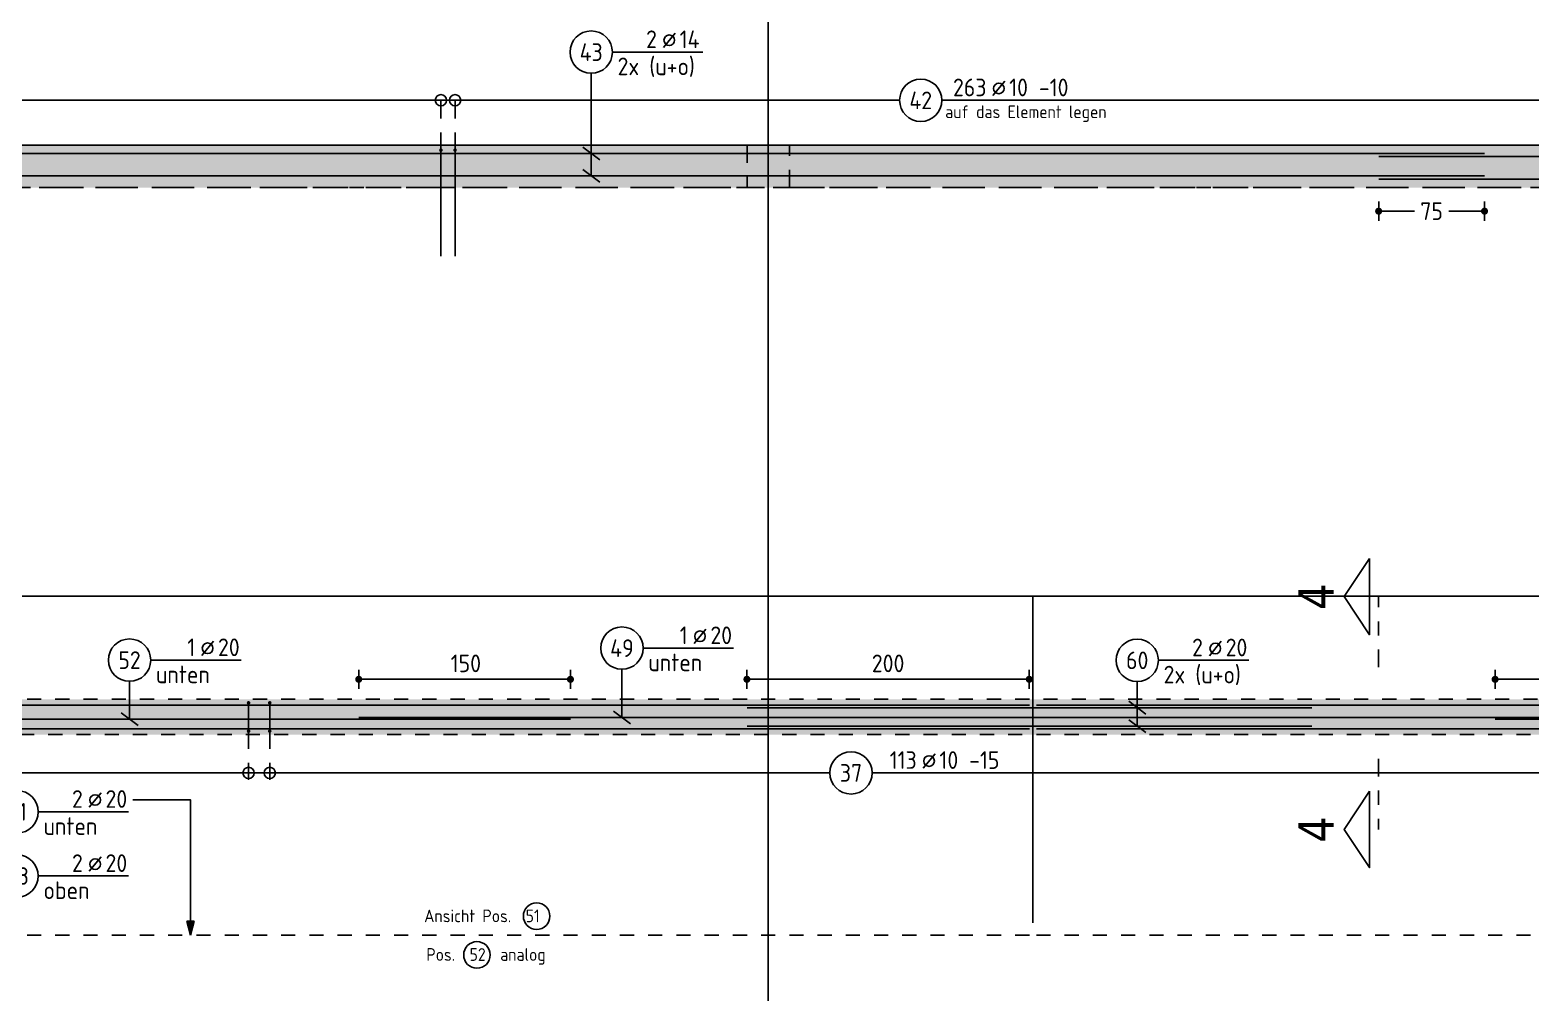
# Model space of a CAD drawing. Extents: x -177 to 93, y -12 to 49.
# Drawn here: x 16.83 to 27.46, y 31.82 to 38.64 of the extents above; entities that cross this region are included whole.
import ezdxf
from ezdxf.enums import TextEntityAlignment as Align

# ---------------------------------------------------------------- set-up
doc = ezdxf.new("R2010")
doc.units = 0
doc.header["$LTSCALE"] = 0.5
for name, pattern in [('AUSGEZOGEN', [1000.01, 1000, 0.01]), ('DOT', [0.175, 0.05, -0.125]), ('HIDDEN2', [0.187, 0.125, -0.062]), ('PUNKT', [0.175, 0.05, -0.125]), ('STRICHLINIE', [0.75, 0.5, -0.25]), ('STRICHPUNKT2', [0.55, 0.25, -0.125, 0.05, -0.125]), ('VERDECKT', [0.375, 0.25, -0.125])]:
    doc.linetypes.add(name, pattern=pattern)
for name, color, linetype in [('ACHSEN', 7, 'Continuous'), ('BETON', 7, 'Continuous'), ('Brüstung DG', 7, 'Continuous'), ('DG', 7, 'Continuous'), ('grau_mittel', 7, 'Continuous'), ('HILFE', 7, 'Continuous'), ('MASSE', 7, 'Continuous'), ('RND', 7, 'Continuous'), ('SCHNITTE', 7, 'Continuous'), ('TEXT', 7, 'Continuous'), ('VERDECKT', 7, 'Continuous'), ('VERDECKT2', 7, 'Continuous')]:
    doc.layers.add(name, color=color, linetype=linetype)
doc.layers.add('NOPLOT', color=7, linetype='Continuous', plot=False)
doc.styles.add('helv', font='tahoma.ttf')
doc.styles.add('txt', font='isocp.shx')
doc.dimstyles.new('DOT_I', dxfattribs={"dimscale": 0.5, "dimtxt": 0.25, "dimasz": 0.25, "dimexe": 0.1, "dimexo": 0.3, "dimgap": 0.1, "dimtad": 1, "dimdec": 3, "dimzin": 3, "dimtxsty": 'txt', "dimblk": 'DOT', "dimblk1": 'DOT', "dimblk2": 'DOT', "dimsah": 1, "dimcen": 0.1, "dimse1": 1, "dimse2": 1, "dimazin": 0, "dimtfac": 1, "dimtdec": 4, "dimtix": 1, "dimtmove": 2, "dimatfit": 3, "dimfxl": 0, "dimtvp": 1, "dimtolj": 1, "dimtzin": 0, "dimarcsym": 0})
pattern_1 = [(0, (-74.13047, 77.732794), (0.025, 0.05), [0, -0.05])]

# ---------------------------------------------------------------- blocks, each defined once
blk = doc.blocks.new('RND_LEI')
at = {"layer": 'RND', "color": 7, "linetype": 'Continuous'}
blk.add_line((1.022, 0.066), (1.19, 0.27), dxfattribs=at)
for centre, radius in [((0, 0), 0.3), ((1.106, 0.168), 0.075)]:
    blk.add_circle(centre, radius, dxfattribs=at)
at = {"layer": 'RND', "color": 7, "linetype": 'Continuous', "style": 'txt'}
blk.add_attdef('ANZ', text='', height=0.25, dxfattribs=at).set_placement((0.931, 0.057), align=Align.RIGHT)
for tag, p in [('DUM', (1.253, 0.057)), ('ABSTD', (1.674, 0.057)), ('POSTXT', (0.374, -0.327))]:
    blk.add_attdef(tag, p, '', height=0.25, dxfattribs=at)
blk.add_attdef('POSL', text='', height=0.25, dxfattribs=at).set_placement((0, 0), align=Align.MIDDLE)
blk = doc.blocks.new('DOT')
at = {"layer": 'MASSE', "color": 7, "linetype": 'Continuous'}
for p, q in [((0, 0), (-1, 0)), ((0, 0.54), (0, -0.54))]:
    blk.add_line(p, q, dxfattribs=at)
at = {"layer": 'MASSE', "color": 7, "linetype": 'Continuous', "const_width": 0.2}
blk.add_lwpolyline([(-0.1, 0, 1), (0.1, 0, 1)], format="xyb", close=True, dxfattribs=at)
blk = doc.blocks.new('*D66')
at = {"layer": 'Defpoints', "color": 0, "linetype": 'AUSGEZOGEN', "transparency": 16777216}
for p in [(26.379, 37.359), (26.379, 37.359), (27.129, 37.359)]:
    blk.add_point(p, dxfattribs=at)
at = {"layer": 'MASSE', "color": 0, "linetype": 'AUSGEZOGEN', "lineweight": -2, "transparency": 16777216}
for p, q in [((26.504, 37.359), (26.633, 37.359)), ((27.004, 37.359), (26.876, 37.359))]:
    blk.add_line(p, q, dxfattribs=at)
at = {"layer": 'MASSE', "color": 0, "linetype": 'AUSGEZOGEN', "lineweight": -2, "transparency": 16777216, "xscale": 0.125, "yscale": 0.125, "zscale": 0.125, "rotation": 180}
blk.add_blockref('DOT', (26.379, 37.359), dxfattribs=at)
at = {"layer": 'MASSE', "color": 0, "linetype": 'AUSGEZOGEN', "lineweight": -2, "transparency": 16777216, "xscale": 0.125, "yscale": 0.125, "zscale": 0.125}
blk.add_blockref('DOT', (27.129, 37.359), dxfattribs=at)
at = {"layer": 'MASSE', "color": 0, "linetype": 'AUSGEZOGEN', "transparency": 16777216, "insert": (26.754, 37.359), "char_height": 0.125, "attachment_point": 5, "style": 'txt'}
blk.add_mtext('\\A1;75', dxfattribs=at)
blk = doc.blocks.new('lei_gre')
at = {"layer": 'RND', "color": 7, "linetype": 'Continuous'}
for p, q in [((-0.09, -0.12), (0.09, 0.12)), ((0, 0.15), (0, -0.15))]:
    blk.add_line(p, q, dxfattribs=at)
blk = doc.blocks.new('SCHN-1')
at = {"layer": 'SCHNITTE', "color": 5, "linetype": 'Continuous'}
blk.add_lwpolyline([(0.54, 0.125), (0, 0.485), (-0.54, 0.125)], close=True, dxfattribs=at)
at = {"layer": 'SCHNITTE', "color": 6, "linetype": 'Continuous', "style": 'helv'}
blk.add_attdef('SCHN-1', text='', height=0.5, dxfattribs=at).set_placement((0, 0.635), align=Align.CENTER)
blk = doc.blocks.new('*D84')
at = {"layer": 'Defpoints', "color": 0, "linetype": 'AUSGEZOGEN', "transparency": 16777216}
for p in [(19.154, 34.043), (19.154, 34.043), (20.654, 34.043)]:
    blk.add_point(p, dxfattribs=at)
at = {"layer": 'MASSE', "color": 0, "linetype": 'AUSGEZOGEN', "lineweight": -2, "transparency": 16777216}
blk.add_line((20.529, 34.043), (19.279, 34.043), dxfattribs=at)
at = {"layer": 'MASSE', "color": 0, "linetype": 'AUSGEZOGEN', "lineweight": -2, "transparency": 16777216, "xscale": 0.125, "yscale": 0.125, "zscale": 0.125, "rotation": 180}
blk.add_blockref('DOT', (19.154, 34.043), dxfattribs=at)
at = {"layer": 'MASSE', "color": 0, "linetype": 'AUSGEZOGEN', "lineweight": -2, "transparency": 16777216, "xscale": 0.125, "yscale": 0.125, "zscale": 0.125}
blk.add_blockref('DOT', (20.654, 34.043), dxfattribs=at)
at = {"layer": 'MASSE', "color": 0, "linetype": 'AUSGEZOGEN', "transparency": 16777216, "insert": (19.913, 34.156), "char_height": 0.125, "attachment_point": 5, "style": 'txt'}
blk.add_mtext('\\A1;150', dxfattribs=at)
blk = doc.blocks.new('*D95')
at = {"layer": 'Defpoints', "color": 0, "linetype": 'AUSGEZOGEN', "transparency": 16777216}
for p in [(27.204, 34.043), (27.204, 34.043), (28.704, 34.043)]:
    blk.add_point(p, dxfattribs=at)
at = {"layer": 'MASSE', "color": 0, "linetype": 'AUSGEZOGEN', "lineweight": -2, "transparency": 16777216}
blk.add_line((28.579, 34.043), (27.329, 34.043), dxfattribs=at)
at = {"layer": 'MASSE', "color": 0, "linetype": 'AUSGEZOGEN', "lineweight": -2, "transparency": 16777216, "xscale": 0.125, "yscale": 0.125, "zscale": 0.125, "rotation": 180}
blk.add_blockref('DOT', (27.204, 34.043), dxfattribs=at)
at = {"layer": 'MASSE', "color": 0, "linetype": 'AUSGEZOGEN', "lineweight": -2, "transparency": 16777216, "xscale": 0.125, "yscale": 0.125, "zscale": 0.125}
blk.add_blockref('DOT', (28.704, 34.043), dxfattribs=at)
at = {"layer": 'MASSE', "color": 0, "linetype": 'AUSGEZOGEN', "transparency": 16777216, "insert": (27.954, 34.156), "char_height": 0.125, "attachment_point": 5, "style": 'txt'}
blk.add_mtext('\\A1;150', dxfattribs=at)
blk = doc.blocks.new('Pfeillinie')
at = {"layer": 'TEXT', "linetype": 'Continuous'}
blk.add_hatch(color=7, dxfattribs=at).paths.add_polyline_path([(0, 0), (-0.8, 0.2), (-0.8, 0), (-0.8, -0.2)])
at = {"layer": 'TEXT', "color": 7, "linetype": 'Continuous'}
for p, q in [((-0.8, 0), (-0.8, 0.2)), ((-0.8, 0.2), (0, 0)), ((-0.8, 0), (-0.8, -0.2)), ((-0.8, -0.2), (0, 0))]:
    blk.add_line(p, q, dxfattribs=at)
blk = doc.blocks.new('*D170')
at = {"layer": 'Defpoints', "color": 0, "linetype": 'AUSGEZOGEN', "transparency": 16777216}
for p in [(21.904, 34.043), (21.904, 34.043), (23.904, 34.043)]:
    blk.add_point(p, dxfattribs=at)
at = {"layer": 'MASSE', "color": 0, "linetype": 'AUSGEZOGEN', "lineweight": -2, "transparency": 16777216}
blk.add_line((23.779, 34.043), (22.029, 34.043), dxfattribs=at)
at = {"layer": 'MASSE', "color": 0, "linetype": 'AUSGEZOGEN', "lineweight": -2, "transparency": 16777216, "xscale": 0.125, "yscale": 0.125, "zscale": 0.125, "rotation": 180}
blk.add_blockref('DOT', (21.904, 34.043), dxfattribs=at)
at = {"layer": 'MASSE', "color": 0, "linetype": 'AUSGEZOGEN', "lineweight": -2, "transparency": 16777216, "xscale": 0.125, "yscale": 0.125, "zscale": 0.125}
blk.add_blockref('DOT', (23.904, 34.043), dxfattribs=at)
at = {"layer": 'MASSE', "color": 0, "linetype": 'AUSGEZOGEN', "transparency": 16777216, "insert": (22.904, 34.156), "char_height": 0.125, "attachment_point": 5, "style": 'txt'}
blk.add_mtext('\\A1;200', dxfattribs=at)

msp = doc.modelspace()

# ---------------------------------------------------------------- hatches: boundary and pattern name
at = {"layer": 'Brüstung DG', "linetype": 'DOT'}
h = msp.add_hatch(dxfattribs=at)
h.set_pattern_fill('DOTS', color=102, scale=0.8, double=1)
h.set_pattern_definition(pattern_1)
h.paths.add_polyline_path([(43.1545, 22.3263), (43.4545, 22.3263), (43.4545, 37.8263), (4.5295, 37.8263), (4.5295, 36.8613), (4.6895, 36.8613), (4.6895, 37.5263), (43.1545, 37.5263)])
at = {"layer": 'DG', "linetype": 'AUSGEZOGEN'}
h = msp.add_hatch(dxfattribs=at)
h.set_pattern_fill('DOTS', scale=0.8, double=1)
h.set_pattern_definition(pattern_1)
h.paths.add_polyline_path([(34.2295, 23.5763), (34.2295, 25.5513), (36.9295, 25.5513), (36.9295, 25.0863), (37.1795, 25.0863), (37.1795, 25.8013), (33.9795, 25.8013), (33.9795, 23.3263), (37.1795, 23.3263), (37.1795, 24.0363), (36.9295, 24.0363), (36.9295, 23.5763)], flags=17)
h.paths.add_polyline_path([(31.0795, 27.1963), (31.0795, 26.8963), (31.3795, 26.8963), (31.3795, 27.1963)], flags=17)
h.paths.add_polyline_path([(26.7795, 27.1963), (26.4795, 27.1963), (26.4795, 26.8963), (26.7795, 26.8963)], flags=17)
h.paths.add_polyline_path([(23.0295, 27.1963), (22.7295, 27.1963), (22.7295, 26.8963), (23.0295, 26.8963)], flags=17)
h.paths.add_polyline_path([(14.7895, 26.8963), (14.7895, 27.1963), (14.4895, 27.1963), (14.4895, 26.8963)], flags=17)
h.paths.add_polyline_path([(12.2045, 33.9013), (12.2045, 33.6513), (35.8545, 33.6513), (35.8545, 33.9013)])
h.paths.add_polyline_path([(39.4295, 22.3263), (39.6795, 22.3263), (39.6795, 33.9013), (39.4295, 33.9013)])
h.paths.add_polyline_path([(4.4795, 22.3263), (4.6895, 22.3263), (4.6895, 30.7513), (4.4795, 30.7513)])
at = {"layer": 'grau_mittel'}
h = msp.add_hatch(color=61, dxfattribs=at)
h.paths.add_polyline_path([(43.4545, 37.8263), (36.9295, 37.8263), (36.9295, 29.5763), (37.9945, 29.5763), (37.9945, 29.8263), (37.1795, 29.8263), (37.1795, 37.5263), (39.4295, 37.5263), (39.4295, 29.8263), (39.2795, 29.8263), (39.2795, 29.5763), (39.6795, 29.5763), (39.6795, 37.5263), (43.1545, 37.5263), (43.1545, 32.5113), (43.4545, 32.5113)])
h.paths.add_polyline_path([(43.4545, 32.5113), (43.1545, 32.5113), (43.1545, 30.6413), (43.4545, 30.6413)], flags=17)
h.paths.add_polyline_path([(43.4545, 30.6413), (43.1545, 30.6413), (43.1545, 29.5763), (43.4545, 29.5763)])
h.paths.add_polyline_path([(43.1545, 29.5763), (43.1545, 29.8263), (39.6795, 29.8263), (39.6795, 29.5763)])
h.paths.add_polyline_path([(39.2795, 29.5763), (39.2795, 29.8263), (38.3945, 29.8263), (38.3945, 29.5763)], flags=17)
h.paths.add_polyline_path([(38.3945, 29.8263), (38.1945, 29.8263), (38.1945, 29.5763), (38.3945, 29.5763)], flags=17)
h.paths.add_polyline_path([(43.4545, 29.5763), (43.1545, 29.5763), (43.1545, 23.6013), (43.4545, 23.6013)])
h.paths.add_polyline_path([(43.1545, 23.3013), (43.4545, 23.3013), (43.4545, 23.6013), (43.1545, 23.6013)])
h.paths.add_polyline_path([(4.7545, 25.7212), (4.6895, 25.7212), (4.4045, 25.7212), (4.4045, 23.6712), (4.6895, 23.6712), (4.7545, 23.6712)])
h.paths.add_polyline_path([(4.6895, 37.5263), (8.1795, 37.5263), (8.1795, 29.5763), (8.5795, 29.5763), (8.5795, 29.8263), (8.4295, 29.8263), (8.4295, 37.5263), (10.6795, 37.5263), (10.6795, 29.8263), (9.9145, 29.8263), (9.9145, 29.5763), (10.9295, 29.5763), (10.9295, 37.8263), (4.5295, 37.8263), (4.5295, 30.7513), (4.4795, 30.7513), (4.4795, 26.0212), (4.0245, 26.0212), (4.0245, 25.7212), (4.6895, 25.7212)])
h.paths.add_polyline_path([(4.7545, 29.8263), (4.7545, 29.5763), (8.1795, 29.5763), (8.1795, 29.8263)], flags=17)
h.paths.add_polyline_path([(8.5795, 29.8263), (8.5795, 29.5763), (9.4645, 29.5763), (9.4645, 29.8263)], flags=17)
h.paths.add_polyline_path([(9.4645, 29.8263), (9.4645, 29.5763), (9.7145, 29.5763), (9.7145, 29.8263)], flags=17)
h.paths.add_polyline_path([(10.9295, 29.5763), (10.6795, 29.5763), (10.6795, 27.9513), (10.9295, 27.9513)], flags=17)
h.paths.add_polyline_path([(8.1795, 27.9513), (8.1795, 23.3263), (8.5795, 23.3263), (8.5795, 23.5763), (8.4295, 23.5763), (8.4295, 27.7013), (14.5145, 27.7013), (14.5145, 27.3463), (14.7645, 27.3463), (14.7645, 27.7013), (15.8245, 27.7013), (15.8245, 27.9513)])
h.paths.add_polyline_path([(9.5895, 23.3263), (9.5895, 23.5763), (8.5795, 23.5763), (8.5795, 23.3263)], flags=17)
h.paths.add_polyline_path([(9.5895, 23.3263), (9.7895, 23.3263), (9.7895, 23.5763), (9.5895, 23.5763)])
h.paths.add_polyline_path([(9.9895, 23.5763), (9.9895, 23.3263), (12.9045, 23.3263), (12.9045, 23.5763)], flags=16)
h.paths.add_polyline_path([(13.1045, 23.5763), (13.1045, 23.3263), (13.3545, 23.3263), (13.3545, 23.5763)], flags=16)
h.paths.add_polyline_path([(13.3545, 23.5763), (13.3545, 23.3263), (14.3645, 23.3263), (14.3645, 23.5763)], flags=16)
h.paths.add_polyline_path([(14.5145, 23.5763), (14.3645, 23.5763), (14.3645, 23.3263), (14.9145, 23.3263), (14.9145, 23.5763), (14.7645, 23.5763), (14.7645, 26.2613), (16.1245, 26.2613), (16.1245, 26.5113), (14.7645, 26.5113), (14.7645, 27.1963), (14.5145, 27.1963)])
h.paths.add_polyline_path([(14.9145, 23.5763), (14.9145, 23.3263), (15.9245, 23.3263), (15.9245, 23.5763)], flags=16)
h.paths.add_polyline_path([(15.9245, 23.3263), (16.1745, 23.3263), (16.1745, 23.5763), (15.9245, 23.5763)])
h.paths.add_polyline_path([(16.5795, 27.7013), (16.5795, 27.9513), (16.2245, 27.9513), (16.2245, 27.7013)])
h.paths.add_polyline_path([(17.4645, 27.7013), (17.4645, 27.9513), (16.5795, 27.9513), (16.5795, 27.7013)])
h.paths.add_polyline_path([(18.7795, 27.7013), (18.7795, 23.5763), (16.3745, 23.5763), (16.3745, 23.3263), (20.5295, 23.3263), (20.5295, 23.5763), (19.0295, 23.5763), (19.0295, 27.7013), (19.9795, 27.7013), (19.9795, 26.9213), (21.3545, 26.9213), (21.3545, 27.1713), (20.2295, 27.1713), (20.2295, 27.9513), (17.4645, 27.9513), (17.4645, 27.7013)])
h.paths.add_polyline_path([(16.3245, 26.5113), (16.3245, 26.2613), (17.8645, 26.2613), (17.8645, 26.5113)])
h.paths.add_polyline_path([(20.7295, 23.5763), (20.7295, 23.3263), (29.9045, 23.3263), (29.9045, 23.5763)])
h.paths.add_polyline_path([(25.1045, 26.9213), (25.1045, 27.1713), (22.7545, 27.1713), (22.7545, 26.9213)])
h.paths.add_polyline_path([(28.6545, 26.9213), (28.6545, 27.1713), (26.5045, 27.1713), (26.5045, 26.9213)])
h.paths.add_polyline_path([(30.0545, 27.1713), (30.0545, 26.9213), (31.3545, 26.9213), (31.3545, 27.7013), (32.7345, 27.7013), (32.7345, 27.9513), (31.1045, 27.9513), (31.1045, 27.1713)])
h.paths.add_polyline_path([(31.3545, 25.3513), (31.1045, 25.3513), (31.1045, 23.5763), (30.1045, 23.5763), (30.1045, 23.3263), (31.5045, 23.3263), (31.5045, 23.5763), (31.3545, 23.5763)])
h.paths.add_polyline_path([(32.3895, 23.3263), (32.3895, 23.5763), (31.5045, 23.5763), (31.5045, 23.3263)])
h.paths.add_polyline_path([(32.3895, 23.5763), (32.3895, 23.3263), (33.0945, 23.3263), (33.0945, 23.5763)], flags=17)
h.paths.add_polyline_path([(33.6945, 23.5763), (33.6945, 23.3263), (37.1795, 23.3263), (37.1795, 24.0363), (36.9295, 24.0363), (36.9295, 23.5763), (34.2295, 23.5763), (34.2295, 25.5513), (36.9295, 25.5513), (36.9295, 25.0863), (37.1795, 25.0863), (37.1795, 25.3363), (37.0995, 25.3363), (37.0995, 25.4863), (37.1795, 25.4863), (37.1795, 25.951), (36.9295, 25.951), (36.9295, 25.8013), (32.3895, 25.8013), (32.3895, 25.5513), (33.9795, 25.5513), (33.9795, 23.5763)])
h.paths.add_polyline_path([(36.9295, 25.0863), (36.9295, 24.0363), (37.1795, 24.0363), (37.1795, 25.0863)], flags=17)
h.paths.add_polyline_path([(36.9295, 25.951), (37.1795, 25.951), (37.1795, 26.836), (36.9295, 26.836)])
h.paths.add_polyline_path([(37.1795, 27.1013), (36.9295, 27.1013), (36.9295, 26.836), (37.1795, 26.836)])
h.paths.add_polyline_path([(36.6295, 27.9513), (36.6295, 27.7013), (37.1795, 27.7013), (37.1795, 27.9513)])
h.paths.add_polyline_path([(36.0294, 27.7013), (36.0294, 27.9513), (33.3345, 27.9513), (33.3345, 27.7013)])
h.paths.add_polyline_path([(32.3895, 25.5513), (32.3895, 25.8013), (31.5045, 25.8013), (31.5045, 25.5513)])
h.paths.add_polyline_path([(31.5045, 25.5513), (31.5045, 25.8013), (31.3545, 25.8013), (31.3545, 26.7213), (31.1045, 26.7213), (31.1045, 25.5513)])
h.paths.add_polyline_path([(37.1795, 29.5763), (36.9295, 29.5763), (36.9295, 28.5013), (37.1795, 28.5013)])
h.paths.add_polyline_path([(34.2295, 29.6313), (34.4795, 29.6313), (34.4795, 30.3263), (34.2295, 30.3263)])
h.paths.add_polyline_path([(32.3795, 30.3263), (32.1295, 30.3263), (32.1295, 29.6313), (32.3795, 29.6313)])
h.paths.add_polyline_path([(30.4795, 30.2263), (30.4795, 29.6313), (30.7295, 29.6313), (30.7295, 30.4763), (29.7045, 30.4763), (29.7045, 32.1213), (29.4045, 32.1213), (29.4045, 30.4763), (28.3795, 30.4763), (28.3795, 29.6313), (28.6295, 29.6313), (28.6295, 30.2263)])
h.paths.add_polyline_path([(29.4045, 32.3213), (29.7045, 32.3213), (29.7045, 35.4713), (29.4045, 35.4713)])
h.paths.add_polyline_path([(29.7045, 36.3663), (29.4045, 36.3663), (29.4045, 35.6713), (29.7045, 35.6713)])
h.paths.add_polyline_path([(29.7045, 36.3663), (29.7045, 36.3763), (29.4045, 36.3763), (29.4045, 36.3663)])
h.paths.add_polyline_path([(29.7045, 37.1763), (29.7045, 37.3763), (29.4045, 37.3763), (29.4045, 37.1763)])
h.paths.add_polyline_path([(29.4045, 37.3763), (29.7045, 37.3763), (29.7045, 37.8263), (29.4045, 37.8263)])
h.paths.add_polyline_path([(29.7045, 37.8263), (29.7045, 37.5263), (36.9295, 37.5263), (36.9295, 37.8263)])
h.paths.add_polyline_path([(22.2045, 37.8263), (22.2045, 37.5263), (29.4045, 37.5263), (29.4045, 37.8263)])
h.paths.add_polyline_path([(21.9045, 37.8263), (21.9045, 37.5263), (22.2045, 37.5263), (22.2045, 37.8263)])
h.paths.add_polyline_path([(14.7045, 37.8263), (14.7045, 37.5263), (21.9045, 37.5263), (21.9045, 37.8263)])
h.paths.add_polyline_path([(14.7045, 37.8263), (14.4045, 37.8263), (14.4045, 37.5263), (14.7045, 37.5263)])
h.paths.add_polyline_path([(10.9295, 37.8263), (10.9295, 37.5263), (14.4045, 37.5263), (14.4045, 37.8263)])
h.paths.add_polyline_path([(13.6295, 30.3263), (13.3795, 30.3263), (13.3795, 29.6313), (13.6295, 29.6313)])
h.paths.add_polyline_path([(15.7295, 30.3263), (15.4795, 30.3263), (15.4795, 29.6313), (15.7295, 29.6313)])
h.paths.add_polyline_path([(17.3795, 30.3263), (17.1295, 30.3263), (17.1295, 29.6313), (17.3795, 29.6313)])
h.paths.add_polyline_path([(19.4795, 30.3263), (19.2295, 30.3263), (19.2295, 29.6313), (19.4795, 29.6313)])
h.paths.add_polyline_path([(20.8795, 29.6313), (21.1295, 29.6313), (21.1295, 30.3263), (20.8795, 30.3263)])
h.paths.add_polyline_path([(22.9795, 29.6313), (23.2295, 29.6313), (23.2295, 30.3263), (22.9795, 30.3263)])
h.paths.add_polyline_path([(24.8795, 30.3263), (24.6295, 30.3263), (24.6295, 29.6313), (24.8795, 29.6313)])
h.paths.add_polyline_path([(26.7295, 29.6313), (26.9795, 29.6313), (26.9795, 30.3263), (26.7295, 30.3263)])
h.paths.add_polyline_path([(43.1545, 22.3263), (43.4545, 22.3263), (43.4545, 23.3013), (43.1545, 23.3013)])
h.paths.add_polyline_path([(4.4795, 22.3263), (4.6895, 22.3263), (4.6895, 23.6712), (4.0245, 23.6712), (4.0245, 23.3712), (4.4795, 23.3712)])

# ---------------------------------------------------------------- linework, layer by layer
at = {"layer": 'ACHSEN', "color": 140, "linetype": 'AUSGEZOGEN'}
for p, q in [((22.0545, 39.8263), (22.0545, 22.3263)), ((43.4545, 37.8263), (2.2545, 37.8263))]:
    msp.add_line(p, q, dxfattribs=at)
at = {"layer": 'BETON', "color": 6, "linetype": 'AUSGEZOGEN'}
msp.add_line((4.4545, 37.8263), (43.4545, 37.8263), dxfattribs=at)
at = {"layer": 'Brüstung DG', "color": 102, "linetype": 'PUNKT', "lineweight": -2}
for points in [[(43.4545, 22.3263), (43.4545, 37.8263), (4.5295, 37.8263), (4.5295, 36.8613), (4.5295, 36.8613), (4.5295, 36.8613), (4.6895, 36.8613)], [(4.6895, 36.8613), (4.6895, 36.8613), (4.6895, 36.8613), (4.6895, 37.5263), (43.1545, 37.5263), (43.1545, 22.3263)]]:
    msp.add_lwpolyline(points, dxfattribs=at)
at = {"layer": 'DG', "color": 7, "linetype": 'PUNKT', "lineweight": -2}
for p, q in [((12.2045, 33.9013), (35.6545, 33.9013)), ((35.8545, 33.6513), (12.0045, 33.6513))]:
    msp.add_line(p, q, dxfattribs=at)
at = {"layer": 'HILFE', "color": 102, "linetype": 'AUSGEZOGEN'}
for centre in [(20.4144, 32.3655), (19.9915, 32.0907)]:
    msp.add_circle(centre, 0.0941, dxfattribs=at)
at = {"layer": 'NOPLOT', "color": 191, "linetype": 'AUSGEZOGEN'}
for p, q in [((12.2045, 34.6327), (35.6545, 34.6327)), ((23.9295, 34.6327), (23.9295, 32.3191))]:
    msp.add_line(p, q, dxfattribs=at)
at = {"layer": 'RND', "color": 7, "linetype": 'AUSGEZOGEN'}
for p, q in [((20.9508, 38.4857), (21.5908, 38.4857)), ((10.9749, 38.1444), (22.9852, 38.1444)), ((23.2852, 38.1444), (37.1268, 38.1444)), ((21.1685, 34.2639), (21.8085, 34.2639)), ((17.6806, 34.1789), (18.3206, 34.1789)), ((24.8186, 34.1775), (25.4586, 34.1775)), ((15.558, 33.3801), (22.4912, 33.3801)), ((22.7912, 33.3801), (32.3297, 33.3801)), ((16.884, 33.1044), (17.524, 33.1044)), ((16.884, 32.65), (17.524, 32.65))]:
    msp.add_line(p, q, dxfattribs=at)
at = {"layer": 'RND', "color": 102, "linetype": 'AUSGEZOGEN'}
for p, q in [((20.8008, 38.3357), (20.8008, 37.6091)), ((17.5306, 34.0289), (17.5306, 33.7603)), ((21.0185, 34.1139), (21.0185, 33.7728)), ((24.6686, 34.0275), (24.6686, 33.7104))]:
    msp.add_line(p, q, dxfattribs=at)
at = {"layer": 'RND', "color": 102, "linetype": 'VERDECKT'}
for p, q in [((19.7363, 37.7913), (19.7363, 38.1944)), ((19.8363, 37.7913), (19.8363, 38.1944)), ((18.3737, 33.6763), (18.3737, 33.3301)), ((18.5237, 33.6763), (18.5237, 33.3301))]:
    msp.add_line(p, q, dxfattribs=at)
at = {"layer": 'RND', "color": 1, "linetype": 'AUSGEZOGEN'}
for points in [[(15.4795, 37.7673), (27.1295, 37.7673)], [(19.7363, 37.7913), (19.7363, 37.0413)], [(19.8363, 37.7913), (19.8363, 37.0413)], [(26.3795, 37.7451), (38.0295, 37.7451)], [(15.4795, 37.6091), (27.1295, 37.6091)], [(26.3795, 37.5868), (38.0295, 37.5868)], [(10.9545, 33.8602), (23.9045, 33.8602)], [(18.3737, 33.8763), (18.3737, 33.6763)], [(18.5237, 33.8763), (18.5237, 33.6763)], [(25.9045, 33.8421), (21.9045, 33.8421)], [(23.9545, 33.8602), (36.9045, 33.8602)], [(10.9545, 33.7603), (20.6545, 33.7603)], [(19.1545, 33.7728), (28.7045, 33.7728)], [(25.9045, 33.7104), (21.9045, 33.7104)], [(27.2045, 33.7603), (36.9045, 33.7603)], [(10.9545, 33.6918), (23.9045, 33.6918)], [(23.9545, 33.6918), (36.9045, 33.6918)]]:
    msp.add_lwpolyline(points, dxfattribs=at)
at = {"layer": 'RND', "color": 7, "linetype": 'AUSGEZOGEN', "const_width": 0.0125}
for points in [[(19.7363, 37.785, -1), (19.7363, 37.7975, -1)], [(19.8363, 37.785, -1), (19.8363, 37.7975, -1)], [(18.3737, 33.87, -1), (18.3737, 33.8825, -1)], [(18.5237, 33.87, -1), (18.5237, 33.8825, -1)], [(18.3737, 33.67, -1), (18.3737, 33.6825, -1)], [(18.5237, 33.67, -1), (18.5237, 33.6825, -1)]]:
    msp.add_lwpolyline(points, format="xyb", close=True, dxfattribs=at)
at = {"layer": 'RND', "color": 102, "linetype": 'AUSGEZOGEN'}
msp.add_lwpolyline([(17.9623, 32.2307), (17.9623, 33.1904), (17.5542, 33.1904)], dxfattribs=at)
at = {"layer": 'RND', "color": 1, "linetype": 'HIDDEN2'}
for points in [[(23.9045, 32.2307), (12.6045, 32.2307), (12.2045, 32.3107), (10.9545, 32.3107)], [(23.9545, 32.2307), (35.2545, 32.2307), (35.6545, 32.3107), (36.9045, 32.3107)]]:
    msp.add_lwpolyline(points, dxfattribs=at)
at = {"layer": 'RND', "color": 7, "linetype": 'AUSGEZOGEN'}
for centre in [(19.7363, 38.1444), (19.8363, 38.1444), (18.3737, 33.3801), (18.5237, 33.3801)]:
    msp.add_circle(centre, 0.04, dxfattribs=at)
at = {"layer": 'SCHNITTE', "color": 5, "linetype": 'STRICHPUNKT2'}
for p, q in [((26.3776, 34.1286), (26.3776, 34.6286)), ((26.3776, 33.4796), (26.3776, 32.9796))]:
    msp.add_line(p, q, dxfattribs=at)
at = {"layer": 'VERDECKT', "color": 7, "linetype": 'VERDECKT', "lineweight": -2}
msp.add_lwpolyline([(22.2045, 37.8263), (21.9045, 37.8263), (21.9045, 37.5263), (22.2045, 37.5263)], close=True, dxfattribs=at)
at = {"layer": 'VERDECKT2', "color": 7, "linetype": 'STRICHLINIE'}
for p, q in [((21.9045, 37.8263), (14.7045, 37.8263)), ((22.2045, 37.8263), (29.4045, 37.8263)), ((14.7045, 37.5263), (21.9045, 37.5263)), ((22.2045, 37.5263), (29.4045, 37.5263))]:
    msp.add_line(p, q, dxfattribs=at)

# ---------------------------------------------------------------- block references
at = {"layer": 'RND', "color": 7, "linetype": 'AUSGEZOGEN', "xscale": 0.5, "yscale": 0.5, "zscale": 0.5}
for p, values in [((20.8008, 38.4857), {'POSL': '43', 'DUM': '14', 'ANZ': '2', 'POSTXT': '2x (u+o)'}), ((23.1352, 38.1444), {'POSL': '42', 'DUM': '10', 'ANZ': '263', 'ABSTD': '-10'}), ((21.0185, 34.2639), {'POSL': '49', 'DUM': '20', 'ANZ': '1', 'POSTXT': 'unten'}), ((17.5306, 34.1789), {'POSL': '52', 'DUM': '20', 'ANZ': '1', 'POSTXT': 'unten'}), ((24.6686, 34.1775), {'POSL': '60', 'DUM': '20', 'ANZ': '2', 'POSTXT': '2x (u+o)'}), ((22.6412, 33.3801), {'POSL': '37', 'DUM': '10', 'ANZ': '113', 'ABSTD': '-15'}), ((16.734, 33.1044), {'POSL': '51', 'DUM': '20', 'ANZ': '2', 'POSTXT': 'unten'}), ((16.734, 32.65), {'POSL': '48', 'DUM': '20', 'ANZ': '2', 'POSTXT': 'oben'})]:
    msp.add_blockref('RND_LEI', p, dxfattribs=at).add_auto_attribs(values)
for p, rotation in [((20.8008, 37.7673), 90), ((20.8008, 37.6091), 90), ((21.0185, 33.7728), 90.0000000000065), ((24.6686, 33.8421), 90), ((17.5306, 33.7603), 90.0000000000065), ((24.6686, 33.7104), 90)]:
    msp.add_blockref('lei_gre', p, dxfattribs=dict(at, rotation=rotation))
at = {"layer": 'RND', "color": 102, "linetype": 'AUSGEZOGEN', "xscale": 0.125, "yscale": 0.125, "zscale": 0.125, "rotation": 270}
msp.add_blockref('Pfeillinie', (17.9623, 32.2307), dxfattribs=at)
at = {"layer": 'SCHNITTE', "color": 5, "linetype": 'STRICHPUNKT2', "xscale": 0.5, "yscale": 0.5, "zscale": 0.5, "rotation": 90}
for p in [(26.3776, 34.6286), (26.3776, 32.9796)]:
    msp.add_blockref('SCHN-1', p, dxfattribs=at).add_auto_attribs({'SCHN-1': '4'})

# ---------------------------------------------------------------- texts
at = {"layer": 'TEXT', "color": 102, "linetype": 'AUSGEZOGEN', "style": 'txt'}
msp.add_text('auf das Element legen', height=0.09, dxfattribs=at).set_placement((23.3083, 38.018))
at = {"layer": 'TEXT', "color": 102, "linetype": 'DOT', "style": 'txt'}
for s, p in [('Ansicht Pos.  51', (19.6176, 32.3225)), ('Pos.  52  analog', (19.6326, 32.0489))]:
    msp.add_text(s, height=0.09, dxfattribs=at).set_placement(p)

# ---------------------------------------------------------------- dimensions: what is measured, and where the dimension line sits
at = {"layer": 'MASSE', "color": 7, "linetype": 'AUSGEZOGEN'}
for base, p1, p2, picture, middle in [((26.3795, 37.3594), (27.1295, 37.3594), (26.3795, 37.3594), '*D66', (26.7545, 37.3594)), ((19.1545, 34.0432), (20.6545, 34.0432), (19.1545, 34.0432), '*D84', (19.9128, 34.1557))]:
    dim = msp.add_linear_dim(base=base, p1=p1, p2=p2, dimstyle='DOT_I', override={"dimdec": 0, "dimlfac": 100}, dxfattribs=at)
    dim.commit()
    dim.dimension.update_dxf_attribs({"geometry": picture, "text_midpoint": middle, "dimtype": 160})
for base, p1, p2, picture, middle in [((21.9045, 34.0432), (23.9045, 34.0432), (21.9045, 34.0432), '*D170', (22.9045, 34.1557)), ((27.2045, 34.0432), (28.7045, 34.0432), (27.2045, 34.0432), '*D95', (27.9545, 34.1557))]:
    dim = msp.add_linear_dim(base=base, p1=p1, p2=p2, dimstyle='DOT_I', override={"dimdec": 0, "dimlfac": 100}, dxfattribs=at)
    dim.commit()
    dim.dimension.update_dxf_attribs({"geometry": picture, "text_midpoint": middle})

doc.saveas('drawing.dxf')
